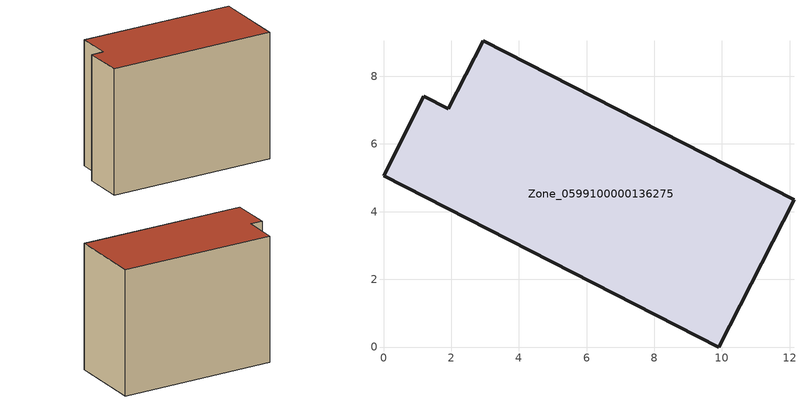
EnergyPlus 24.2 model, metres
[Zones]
Zone_0599100000136275
 floor ground (C_G): 9.9,0 0,5.06 1.19,7.41 1.91,7.04 2.94,9.04 12.13,4.34 z4.05
 wall outside (C_F): 0,5.06 9.9,0 12.13,4.34 2.94,9.04 1.91,7.04 1.19,7.41 0,5.06 z4.05:12.44
 roof outside (C_R): 2.94,9.04 1.91,7.04 1.19,7.41 0,5.06 9.9,0 12.13,4.34 z12.44
[BUILDING]
Pand.0599100000136275: North Axis=0; Terrain=City; Loads Convergence Tolerance Value=0.04; Temperature Convergence Tolerance Value=0.4; Solar Distribution=FullExterior; Maximum Number of Warmup Days=25; Minimum Number of Warmup Days=1
[Site:Location]
Rotterdam.The.Hague.AP_ZH_NLD Design_Conditions: Latitude=51.96; Longitude=4.45; Time Zone=1; Elevation=-4.5
[SITE:GROUNDTEMPERATURE:BUILDINGSURFACE]
18, 18, 18, 18, 18, 18, 18, 18, 18, 18, 18, 18
[MATERIAL] Thermal Absorptance=0.9; Solar Absorptance=0.7; Visible Absorptance=0.7
Name | Roughness | Thickness | Conductivity | Density | Specific Heat
G.TI.1992-2005 | MediumSmooth | 0.15 | 0.06 | 540 | 1210
F.TI.1992-2005 | Rough | 0.3 | 0.12 | 1920 | 840
R.TI.1992-2005 | MediumRough | 0.2 | 0.08 | 1500 | 1000
[CONSTRUCTION]
C_G: G.TI.1992-2005
C_F: F.TI.1992-2005
C_R: R.TI.1992-2005
[ZONE]
Zone_0599100000136275: Type=1; Multiplier=1; Ceiling Height=Autocalculate; Volume=Autocalculate; Floor Area=autocalculate; Part of Total Floor Area=Yes
[ZONEINFILTRATION:DESIGNFLOWRATE]
Infil_Zone_0599100000136275: Zone or ZoneList or Space or SpaceList=Zone_0599100000136275; Schedule=AlwaysOn; Design Flow Rate Calculation Method=Flow/Area; Flow Rate per Floor Area=0.0015; Constant Term Coefficient=1; Temperature Term Coefficient=0; Velocity Term Coefficient=0; Velocity Squared Term Coefficient=0
[HVACTEMPLATE:ZONE:IDEALLOADSAIRSYSTEM]
Zone_0599100000136275: Maximum Heating Supply Air Temperature=50; Minimum Cooling Supply Air Temperature=13; Maximum Heating Supply Air Humidity Ratio=0.0156; Minimum Cooling Supply Air Humidity Ratio=0.0077; Heating Limit=NoLimit; Cooling Limit=NoLimit; Dehumidification Control Type=ConstantSensibleHeatRatio; Cooling Sensible Heat Ratio=0.7; Dehumidification Setpoint=60; Humidification Control Type=None; Humidification Setpoint=30; Outdoor Air Method=None; Outdoor Air Flow Rate per Person=0.00944; Outdoor Air Flow Rate per Zone Floor Area=0; Outdoor Air Flow Rate per Zone=0; Demand Controlled Ventilation Type=None; Outdoor Air Economizer Type=NoEconomizer; Heat Recovery Type=None; Sensible Heat Recovery Effectiveness=0.7; Latent Heat Recovery Effectiveness=0.65
[ZONECONTROL:THERMOSTAT]
ThermostatControl_Zone_0599100000136275: Zone or ZoneList=Zone_0599100000136275; Control Type Schedule=DualSetpointControlType; Control 1=Thermostat_Zone_0599100000136275; Temperature Difference Between Cutout And Setpoint=0
[THERMOSTATSETPOINT:DUALSETPOINT]
Thermostat_Zone_0599100000136275: Heating Setpoint Temperature Schedule=HeatingSetpoint_Zone_0599100000136275; Cooling Setpoint Temperature Schedule=CoolingSetpoint_Zone_0599100000136275
[SCHEDULE:COMPACT]
HeatingSetpoint_Zone_0599100000136275: Through: 12/31, For: AllDays, Until: 24:00, 21
CoolingSetpoint_Zone_0599100000136275: Through: 12/31, For: AllDays, Until: 24:00, 24
DualSetpointControlType: Through: 12/31, For: AllDays, Until: 24:00, 4
AlwaysOn: Through: 12/31, For: AllDays, Until: 24:00, 1
